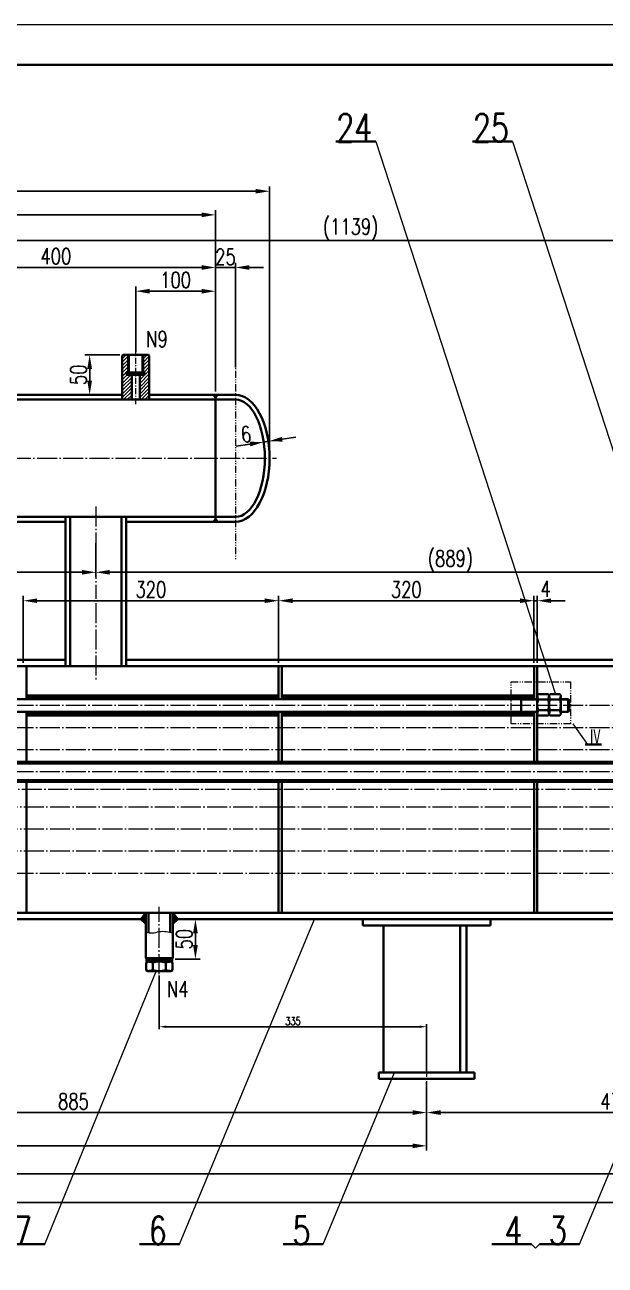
# Model space of a CAD drawing. Extents: x 0 to 6472, y 0 to 2970.
# Drawn here: x 1841 to 2568, y 1416 to 2970 of the extents above; entities that cross this region are included whole.
import ezdxf
from ezdxf.enums import TextEntityAlignment as Align

# ---------------------------------------------------------------- set-up
doc = ezdxf.new("R2010")
doc.units = 0
doc.header["$LTSCALE"] = 10
doc.header["$MEASUREMENT"] = 0
doc.header["$PDMODE"] = 3
for name, pattern in [('JXX-S', [1.7, 0.9, -0.2, 0.1, -0.2, 0.1, -0.2]), ('ZXX-L', [3.28, 2.5, -0.3, 0.18, -0.3]), ('ZXX-S', [1.27, 0.75, -0.2, 0.12, -0.2])]:
    doc.linetypes.add(name, pattern=pattern)
doc.layers.get('0').update_dxf_attribs({"linetype": 'CONTINUOUS', "lineweight": 20})
doc.layers.get('Defpoints').update_dxf_attribs({"linetype": 'CONTINUOUS', "lineweight": 20})
for name, color, linetype, lineweight in [('A 粗实线', 2, 'CONTINUOUS', 35), ('B', 7, 'CONTINUOUS', 13), ('B 细实线', 7, 'CONTINUOUS', 20), ('D 短中心线', 1, 'ZXX-S', 20), ('E 长中心线', 1, 'ZXX-L', 20), ('H 短双点线', 4, 'JXX-S', 20)]:
    doc.layers.add(name, color=color, linetype=linetype, lineweight=lineweight)
doc.styles.add('HZ', font='txt', dxfattribs={"width": 0.75, "bigfont": 'hztxt'})
doc.styles.add('HZTXT', font='TXT.SHX', dxfattribs={"width": 0.75, "bigfont": 'HZTXT'})
doc.dimstyles.new('副本1比2.5', dxfattribs={"dimscale": 2.5, "dimtxt": 4, "dimasz": 3.5, "dimexe": 1.2, "dimexo": 0.8, "dimgap": 0.8, "dimtad": 1, "dimdec": 0, "dimzin": 0, "dimdsep": 46, "dimtxsty": 'HZTXT', "dimcen": 0, "dimadec": 0, "dimazin": 0, "dimtfac": 0.375, "dimtdec": 0, "dimtmove": 2, "dimatfit": 0, "dimfxl": 0, "dimtzin": 0, "dimarcsym": 0})
doc.dimstyles.new('副本1比5', dxfattribs={"dimscale": 5, "dimtxt": 4, "dimasz": 3.5, "dimexe": 1.2, "dimexo": 0.8, "dimgap": 0.8, "dimtad": 1, "dimdec": 0, "dimzin": 0, "dimdsep": 46, "dimtxsty": 'HZTXT', "dimcen": 0, "dimadec": 0, "dimazin": 0, "dimtfac": 0.375, "dimtdec": 0, "dimtmove": 2, "dimatfit": 0, "dimfxl": 0, "dimtzin": 0, "dimarcsym": 0})

# ---------------------------------------------------------------- blocks, each defined once
blk = doc.blocks.new('*D84')
at = {"color": 0, "lineweight": -2}
for p, q in [((2478.5, 2170.5), (2478.5, 2254.5)), ((2482.5, 2170.5), (2482.5, 2254.5)), ((2461, 2248.5), (2443.5, 2248.5)), ((2478.5, 2248.5), (2482.5, 2248.5)), ((2500, 2248.5), (2517.5, 2248.5))]:
    blk.add_line(p, q, dxfattribs=at)
at = {"color": 0}
for points in [[(2461, 2251.4), (2461, 2245.6), (2478.5, 2248.5)], [(2500, 2251.4), (2500, 2245.6), (2482.5, 2248.5)]]:
    blk.add_solid(points, dxfattribs=at)
at = {"layer": 'Defpoints', "color": 0}
for p in [(2482.5, 2248.5), (2478.5, 2166.5), (2482.5, 2166.5)]:
    blk.add_point(p, dxfattribs=at)
at = {"color": 0, "insert": (2493.1, 2263.4), "char_height": 20, "attachment_point": 5, "style": 'HZTXT'}
blk.add_mtext('4', dxfattribs=at)
blk = doc.blocks.new('*D89')
at = {"color": 0, "lineweight": -2}
for p, q in [((2818, 1788), (2818, 1601.3)), ((2344, 1645.5), (2344, 1601.3)), ((2800.5, 1607.3), (2361.5, 1607.3))]:
    blk.add_line(p, q, dxfattribs=at)
at = {"color": 0}
for points in [[(2361.5, 1610.2), (2361.5, 1604.3), (2344, 1607.3)], [(2800.5, 1610.2), (2800.5, 1604.3), (2818, 1607.3)]]:
    blk.add_solid(points, dxfattribs=at)
at = {"layer": 'Defpoints', "color": 0}
for p in [(2818, 1792), (2344, 1649.5), (2344, 1607.3)]:
    blk.add_point(p, dxfattribs=at)
at = {"color": 0, "insert": (2581, 1621.3), "char_height": 20, "attachment_point": 5, "style": 'HZTXT'}
blk.add_mtext('474', dxfattribs=at)
blk = doc.blocks.new('*D90')
at = {"color": 0, "lineweight": -2}
for p, q in [((1979.5, 2560.5), (1979.5, 2642.3)), ((2079.5, 2510.5), (2079.5, 2642.3)), ((2062, 2636.3), (1997, 2636.3))]:
    blk.add_line(p, q, dxfattribs=at)
at = {"color": 0}
for points in [[(1997, 2639.2), (1997, 2633.3), (1979.5, 2636.3)], [(2062, 2639.2), (2062, 2633.3), (2079.5, 2636.3)]]:
    blk.add_solid(points, dxfattribs=at)
at = {"layer": 'Defpoints', "color": 0}
for p in [(1979.5, 2636.3), (1979.5, 2556.5), (2079.5, 2506.5)]:
    blk.add_point(p, dxfattribs=at)
at = {"color": 0, "insert": (2029.5, 2650.3), "char_height": 20, "attachment_point": 5, "style": 'HZTXT'}
blk.add_mtext('100', dxfattribs=at)
blk = doc.blocks.new('*D92')
at = {"color": 0, "lineweight": -2}
for p, q in [((2062, 2666), (2044.5, 2666)), ((2079.5, 2510.5), (2079.5, 2672)), ((2104.5, 2666), (2079.5, 2666)), ((2104.5, 2540.5), (2104.5, 2672)), ((2122, 2666), (2139.5, 2666))]:
    blk.add_line(p, q, dxfattribs=at)
at = {"color": 0}
for points in [[(2062, 2668.9), (2062, 2663), (2079.5, 2666)], [(2122, 2668.9), (2122, 2663), (2104.5, 2666)]]:
    blk.add_solid(points, dxfattribs=at)
at = {"layer": 'Defpoints', "color": 0}
for p in [(2079.5, 2666), (2104.5, 2536.5), (2079.5, 2506.5)]:
    blk.add_point(p, dxfattribs=at)
at = {"color": 0, "insert": (2092, 2679.2), "char_height": 20, "attachment_point": 5, "style": 'HZTXT'}
blk.add_mtext('25', dxfattribs=at)
blk = doc.blocks.new('*D93')
at = {"color": 0, "lineweight": -2}
for p, q in [((1959.5, 2556.5), (1915.8, 2556.5)), ((1921.8, 2539), (1921.8, 2524)), ((1958.5, 2506.5), (1915.8, 2506.5))]:
    blk.add_line(p, q, dxfattribs=at)
at = {"color": 0}
for points in [[(1918.8, 2539), (1924.7, 2539), (1921.8, 2556.5)], [(1918.8, 2524), (1924.7, 2524), (1921.8, 2506.5)]]:
    blk.add_solid(points, dxfattribs=at)
at = {"layer": 'Defpoints', "color": 0}
for p in [(1963.5, 2556.5), (1921.8, 2506.5), (1962.5, 2506.5)]:
    blk.add_point(p, dxfattribs=at)
at = {"color": 0, "insert": (1907.8, 2531.5), "char_height": 20, "attachment_point": 5, "rotation": 90, "style": 'HZTXT'}
blk.add_mtext('50', dxfattribs=at)
blk = doc.blocks.new('*D96')
at = {"color": 0, "lineweight": -2}
for p, q in [((1838.5, 2170.5), (1838.5, 2254.5)), ((2158.5, 2170.5), (2158.5, 2254.5)), ((1856, 2248.5), (2141, 2248.5))]:
    blk.add_line(p, q, dxfattribs=at)
at = {"color": 0}
for points in [[(1856, 2251.4), (1856, 2245.6), (1838.5, 2248.5)], [(2141, 2251.4), (2141, 2245.6), (2158.5, 2248.5)]]:
    blk.add_solid(points, dxfattribs=at)
at = {"layer": 'Defpoints', "color": 0}
for p in [(2158.5, 2248.5), (1838.5, 2166.5), (2158.5, 2166.5)]:
    blk.add_point(p, dxfattribs=at)
at = {"color": 0, "insert": (1998.5, 2262.5), "char_height": 20, "attachment_point": 5, "style": 'HZTXT'}
blk.add_mtext('320', dxfattribs=at)
blk = doc.blocks.new('*D97')
at = {"color": 0, "lineweight": -2}
for p, q in [((1679.5, 2610.5), (1679.5, 2672)), ((1697, 2666), (2062, 2666)), ((2079.5, 2670), (2079.5, 2672))]:
    blk.add_line(p, q, dxfattribs=at)
at = {"color": 0}
for points in [[(1697, 2668.9), (1697, 2663), (1679.5, 2666)], [(2062, 2668.9), (2062, 2663), (2079.5, 2666)]]:
    blk.add_solid(points, dxfattribs=at)
at = {"layer": 'Defpoints', "color": 0}
for p in [(2079.5, 2666), (2079.5, 2666), (1679.5, 2606.5)]:
    blk.add_point(p, dxfattribs=at)
at = {"color": 0, "insert": (1879.5, 2680), "char_height": 20, "attachment_point": 5, "style": 'HZTXT'}
blk.add_mtext('400', dxfattribs=at)
blk = doc.blocks.new('*D99')
at = {"color": 0, "lineweight": -2}
for p, q in [((2158.5, 2170.5), (2158.5, 2254.5)), ((2478.5, 2170.5), (2478.5, 2254.5)), ((2176, 2248.5), (2461, 2248.5))]:
    blk.add_line(p, q, dxfattribs=at)
at = {"color": 0}
for points in [[(2176, 2251.4), (2176, 2245.6), (2158.5, 2248.5)], [(2461, 2251.4), (2461, 2245.6), (2478.5, 2248.5)]]:
    blk.add_solid(points, dxfattribs=at)
at = {"layer": 'Defpoints', "color": 0}
for p in [(2478.5, 2248.5), (2158.5, 2166.5), (2478.5, 2166.5)]:
    blk.add_point(p, dxfattribs=at)
at = {"color": 0, "insert": (2318.5, 2262.5), "char_height": 20, "attachment_point": 5, "style": 'HZTXT'}
blk.add_mtext('320', dxfattribs=at)
blk = doc.blocks.new('*D100')
at = {"color": 0, "lineweight": -2}
for p, q in [((1679.5, 2610.5), (1679.5, 2705.8)), ((2818, 2236), (2818, 2705.8)), ((2800.5, 2699.8), (1697, 2699.8))]:
    blk.add_line(p, q, dxfattribs=at)
at = {"color": 0}
for points in [[(1697, 2702.7), (1697, 2696.8), (1679.5, 2699.8)], [(2800.5, 2702.7), (2800.5, 2696.8), (2818, 2699.8)]]:
    blk.add_solid(points, dxfattribs=at)
at = {"layer": 'Defpoints', "color": 0}
for p in [(1679.5, 2699.8), (1679.5, 2606.5), (2818, 2232)]:
    blk.add_point(p, dxfattribs=at)
at = {"color": 0, "insert": (2248.8, 2713.8), "char_height": 20, "attachment_point": 5, "style": 'HZTXT'}
blk.add_mtext('(1139)', dxfattribs=at)
blk = doc.blocks.new('*D101')
at = {"color": 0, "lineweight": -2}
for p, q in [((1929.5, 2320.5), (1929.5, 2278.1)), ((2818, 2236), (2818, 2290.1)), ((1947, 2284.1), (2800.5, 2284.1))]:
    blk.add_line(p, q, dxfattribs=at)
at = {"color": 0}
for points in [[(1947, 2287.1), (1947, 2281.2), (1929.5, 2284.1)], [(2800.5, 2287.1), (2800.5, 2281.2), (2818, 2284.1)]]:
    blk.add_solid(points, dxfattribs=at)
at = {"layer": 'Defpoints', "color": 0}
for p in [(1929.5, 2324.5), (2818, 2284.1), (2818, 2232)]:
    blk.add_point(p, dxfattribs=at)
at = {"color": 0, "insert": (2373.8, 2298.1), "char_height": 20, "attachment_point": 5, "style": 'HZTXT'}
blk.add_mtext('(889)', dxfattribs=at)
blk = doc.blocks.new('*D123')
at = {"color": 0, "lineweight": -2}
for p, q in [((541, 1704.4), (541, 1524.6)), ((2818, 1603.3), (2818, 1524.6)), ((558.5, 1530.6), (2800.5, 1530.6))]:
    blk.add_line(p, q, dxfattribs=at)
at = {"color": 0}
for points in [[(558.5, 1533.6), (558.5, 1527.7), (541, 1530.6)], [(2800.5, 1533.6), (2800.5, 1527.7), (2818, 1530.6)]]:
    blk.add_solid(points, dxfattribs=at)
at = {"layer": 'Defpoints', "color": 0}
for p in [(541, 1708.4), (2818, 1607.3), (2818, 1530.6)]:
    blk.add_point(p, dxfattribs=at)
at = {"color": 0, "insert": (1679.5, 1544.6), "char_height": 20, "attachment_point": 5, "style": 'HZTXT'}
blk.add_mtext('2277', dxfattribs=at)
blk = doc.blocks.new('*D125')
at = {"color": 0, "lineweight": -2}
for p, q in [((1459, 1755.5), (1459, 1601.3)), ((2344, 1645.5), (2344, 1601.3)), ((1476.5, 1607.3), (2326.5, 1607.3))]:
    blk.add_line(p, q, dxfattribs=at)
at = {"color": 0}
for points in [[(1476.5, 1610.2), (1476.5, 1604.3), (1459, 1607.3)], [(2326.5, 1610.2), (2326.5, 1604.3), (2344, 1607.3)]]:
    blk.add_solid(points, dxfattribs=at)
at = {"layer": 'Defpoints', "color": 0}
for p in [(1459, 1759.5), (2344, 1649.5), (2344, 1607.3)]:
    blk.add_point(p, dxfattribs=at)
at = {"color": 0, "insert": (1901.5, 1621.3), "char_height": 20, "attachment_point": 5, "style": 'HZTXT'}
blk.add_mtext('885', dxfattribs=at)
blk = doc.blocks.new('*D126')
at = {"color": 0, "lineweight": -2}
for p, q in [((1279.5, 2349.5), (1279.5, 2278.1)), ((1929.5, 2320.5), (1929.5, 2278.1)), ((1297, 2284.1), (1912, 2284.1))]:
    blk.add_line(p, q, dxfattribs=at)
at = {"color": 0}
for points in [[(1297, 2287.1), (1297, 2281.2), (1279.5, 2284.1)], [(1912, 2287.1), (1912, 2281.2), (1929.5, 2284.1)]]:
    blk.add_solid(points, dxfattribs=at)
at = {"layer": 'Defpoints', "color": 0}
for p in [(1279.5, 2353.5), (1929.5, 2324.5), (1929.5, 2284.1)]:
    blk.add_point(p, dxfattribs=at)
at = {"color": 0, "insert": (1604.5, 2298.1), "char_height": 20, "attachment_point": 5, "style": 'HZTXT'}
blk.add_mtext('650', dxfattribs=at)
blk = doc.blocks.new('*D127')
at = {"color": 0, "lineweight": -2}
for p, q in [((1044, 1645.5), (1044, 1559.6)), ((2344, 1645.5), (2344, 1559.6)), ((2326.5, 1565.6), (1061.5, 1565.6))]:
    blk.add_line(p, q, dxfattribs=at)
at = {"color": 0}
for points in [[(1061.5, 1568.5), (1061.5, 1562.6), (1044, 1565.6)], [(2326.5, 1568.5), (2326.5, 1562.6), (2344, 1565.6)]]:
    blk.add_solid(points, dxfattribs=at)
at = {"layer": 'Defpoints', "color": 0}
for p in [(1044, 1649.5), (2344, 1649.5), (1044, 1565.6)]:
    blk.add_point(p, dxfattribs=at)
at = {"color": 0, "insert": (1694, 1579.6), "char_height": 20, "attachment_point": 5, "style": 'HZTXT'}
blk.add_mtext('1300', dxfattribs=at)
blk = doc.blocks.new('*D128')
at = {"color": 0, "lineweight": -2}
for p, q in [((1079.5, 2504.5), (1079.5, 2737.9)), ((2079.5, 2510.5), (2079.5, 2737.9)), ((2062, 2731.9), (1097, 2731.9))]:
    blk.add_line(p, q, dxfattribs=at)
at = {"color": 0}
for points in [[(1097, 2734.9), (1097, 2729), (1079.5, 2731.9)], [(2062, 2734.9), (2062, 2729), (2079.5, 2731.9)]]:
    blk.add_solid(points, dxfattribs=at)
at = {"layer": 'Defpoints', "color": 0}
for p in [(1079.5, 2731.9), (2079.5, 2506.5), (1079.5, 2500.5)]:
    blk.add_point(p, dxfattribs=at)
at = {"color": 0, "insert": (1579.5, 2745.9), "char_height": 20, "attachment_point": 5, "style": 'HZTXT'}
blk.add_mtext('1000', dxfattribs=at)
blk = doc.blocks.new('*D134')
at = {"color": 0, "lineweight": -2}
for p, q in [((391.8, 2008), (391.8, 1488.6)), ((3124, 1874), (3124, 1488.6)), ((3106.5, 1494.6), (409.3, 1494.6))]:
    blk.add_line(p, q, dxfattribs=at)
at = {"color": 0}
for points in [[(409.3, 1497.6), (409.3, 1491.7), (391.8, 1494.6)], [(3106.5, 1497.6), (3106.5, 1491.7), (3124, 1494.6)]]:
    blk.add_solid(points, dxfattribs=at)
at = {"layer": 'Defpoints', "color": 0}
for p in [(391.8, 2012), (3124, 1878), (391.8, 1494.6)]:
    blk.add_point(p, dxfattribs=at)
at = {"color": 0, "insert": (1757.9, 1508.6), "char_height": 20, "attachment_point": 5, "style": 'HZTXT'}
blk.add_mtext('∽2724', dxfattribs=at)
blk = doc.blocks.new('*D136')
at = {"color": 0, "lineweight": -2}
for p, q in [((2030, 1849.5), (2060.3, 1849.5)), ((2054.3, 1832), (2054.3, 1817)), ((2029, 1799.5), (2060.3, 1799.5))]:
    blk.add_line(p, q, dxfattribs=at)
at = {"color": 0}
for points in [[(2051.4, 1832), (2057.2, 1832), (2054.3, 1849.5)], [(2051.4, 1817), (2057.2, 1817), (2054.3, 1799.5)]]:
    blk.add_solid(points, dxfattribs=at)
at = {"layer": 'Defpoints', "color": 0}
for p in [(2026, 1849.5), (2025, 1799.5), (2054.3, 1799.5)]:
    blk.add_point(p, dxfattribs=at)
at = {"color": 0, "insert": (2040.3, 1824.5), "char_height": 20, "attachment_point": 5, "rotation": 90, "style": 'HZTXT'}
blk.add_mtext('50', dxfattribs=at)
blk = doc.blocks.new('*D255')
at = {"color": 0, "lineweight": -2}
for p, q in [((2009, 1778.8), (2009, 1711.8)), ((2017.8, 1714.8), (2335.3, 1714.8)), ((2344, 1659.5), (2344, 1717.8))]:
    blk.add_line(p, q, dxfattribs=at)
at = {"color": 0}
for points in [[(2017.8, 1716.3), (2017.8, 1713.3), (2009, 1714.8)], [(2335.3, 1716.3), (2335.3, 1713.3), (2344, 1714.8)]]:
    blk.add_solid(points, dxfattribs=at)
at = {"layer": 'Defpoints', "color": 0}
for p in [(2009, 1780.8), (2344, 1714.8), (2344, 1657.5)]:
    blk.add_point(p, dxfattribs=at)
at = {"color": 0, "insert": (2176.5, 1721.8), "char_height": 10, "attachment_point": 5, "style": 'HZTXT'}
blk.add_mtext('335', dxfattribs=at)
blk = doc.blocks.new('*D267')
at = {"color": 0, "lineweight": -2}
for p, q in [((1011.8, 2431), (1011.8, 2767.5)), ((2147.3, 2431), (2147.3, 2767.5)), ((2129.8, 2761.5), (1029.3, 2761.5))]:
    blk.add_line(p, q, dxfattribs=at)
at = {"color": 0}
for points in [[(1029.3, 2764.4), (1029.3, 2758.6), (1011.8, 2761.5)], [(2129.8, 2764.4), (2129.8, 2758.6), (2147.3, 2761.5)]]:
    blk.add_solid(points, dxfattribs=at)
at = {"layer": 'Defpoints', "color": 0}
for p in [(1011.8, 2761.5), (1011.8, 2427), (2147.3, 2427)]:
    blk.add_point(p, dxfattribs=at)
at = {"color": 0, "insert": (1579.5, 2775.5), "char_height": 20, "attachment_point": 5, "style": 'HZTXT'}
blk.add_mtext('1130', dxfattribs=at)
blk = doc.blocks.new('*D271')
at = {"color": 0, "lineweight": -2}
for p, q in [((2122.5, 2444.8), (2105.2, 2442.2)), ((2139.3, 2451.3), (2139, 2453.3)), ((2145.7, 2448.2), (2139.8, 2447.3)), ((2145.1, 2452.2), (2144.8, 2454.2)), ((2163, 2450.8), (2180.3, 2453.4))]:
    blk.add_line(p, q, dxfattribs=at)
at = {"color": 0}
for points in [[(2122.1, 2447.7), (2123, 2441.9), (2139.8, 2447.3)], [(2162.6, 2453.7), (2163.5, 2447.9), (2145.7, 2448.2)]]:
    blk.add_solid(points, dxfattribs=at)
at = {"layer": 'Defpoints', "color": 0}
for p in [(2139.8, 2447.3), (2139.8, 2447.3), (2145.7, 2448.2)]:
    blk.add_point(p, dxfattribs=at)
at = {"color": 0, "insert": (2117.6, 2457), "char_height": 20, "attachment_point": 5, "rotation": 8.4794, "style": 'HZTXT'}
blk.add_mtext('6', dxfattribs=at)

msp = doc.modelspace()

# ---------------------------------------------------------------- hatches: boundary and pattern name
h = msp.add_hatch(color=256)
h.paths.add_polyline_path([(1992.03, 1857.49), (1985.9, 1849.49), (1992.03, 1849.49)])
h.paths.add_polyline_path([(1992.03, 1849.49), (1985.9, 1849.49), (1992.03, 1843.55)])
h = msp.add_hatch(color=256)
h.paths.add_polyline_path([(2026.03, 1857.49), (2032.17, 1849.49), (2026.03, 1849.49)])
h.paths.add_polyline_path([(2026.03, 1849.49), (2032.17, 1849.49), (2026.03, 1843.55)])
at = {"layer": 'B 细实线'}
h = msp.add_hatch(dxfattribs=at)
h.set_pattern_fill('ANSI31', color=256, scale=25, style=0)
h.set_pattern_definition([(45, (829.5, 0), (-2.2097087, 2.2097087), [])])
h.paths.add_polyline_path([(1974.53, 2531.49), (1968.53, 2531.49), (1968.53, 2534.49), (1969.53, 2534.49), (1969.53, 2556.49), (1963.53, 2556.49), (1962.53, 2555.49), (1962.53, 2500.49), (1974.53, 2500.49)])
h.paths.add_polyline_path([(1984.53, 2500.49), (1996.53, 2500.49), (1996.53, 2555.49), (1995.53, 2556.49), (1989.53, 2556.49), (1989.53, 2534.49), (1990.53, 2534.49), (1990.53, 2531.49), (1984.53, 2531.49)])
h.paths.add_polyline_path([(1989.53, 2556.49), (1988.03, 2556.49), (1988.03, 2534.49), (1989.53, 2534.49)], flags=17)
h.paths.add_polyline_path([(1971.03, 2556.49), (1969.53, 2556.49), (1969.53, 2534.49), (1971.03, 2534.49)])

# ---------------------------------------------------------------- linework, layer by layer
for p, q in [((2527.36, 2094.38), (2545.48, 2068.28)), ((2475.49, 1442.44), (2480.49, 1437.44)), ((2485.49, 1442.44), (2480.49, 1437.44))]:
    msp.add_line(p, q)
msp.add_open_spline([(1992.03, 1833.59), (1994.78, 1832.78), (2000.46, 1831.42), (2011.68, 1835.64), (2020.34, 1833.7), (2026.03, 1832.25)], degree=3, knots=[1.9233369, 1.9233369, 1.9233369, 1.9233369, 10.2911, 19.2406606, 36.3629287, 36.3629287, 36.3629287, 36.3629287])
at = {"layer": 'A 粗实线'}
for p, q in [((2280.4, 2823.92), (2230.4, 2823.92)), ((2250.32, 2823.92), (2280.4, 2823.92)), ((2451.59, 2823.92), (2401.59, 2823.92)), ((2421.5, 2823.92), (2451.59, 2823.92)), ((1963.53, 2556.49), (1962.53, 2555.49)), ((1962.53, 2500.49), (1962.53, 2555.49)), ((1995.53, 2556.49), (1963.53, 2556.49)), ((1971.03, 2534.49), (1971.03, 2556.49)), ((1988.03, 2534.49), (1988.03, 2556.49)), ((1995.53, 2556.49), (1996.53, 2555.49)), ((1996.53, 2500.49), (1996.53, 2555.49)), ((1968.53, 2531.49), (1968.53, 2534.49)), ((1990.53, 2534.49), (1968.53, 2534.49)), ((1990.53, 2531.49), (1990.53, 2534.49)), ((1990.53, 2531.49), (1968.53, 2531.49)), ((1974.53, 2500.49), (1974.53, 2531.49)), ((1984.53, 2500.49), (1984.53, 2531.49)), ((1708.03, 2506.49), (1962.53, 2506.49)), ((1996.53, 2506.49), (2104.53, 2506.49)), ((2079.53, 2506.49), (2079.53, 2347.49)), ((1054.53, 2500.49), (2104.53, 2500.49)), ((1054.53, 2353.49), (2104.53, 2353.49)), ((1317.53, 2347.49), (1891.53, 2347.49)), ((1891.53, 2166.49), (1891.53, 2353.49)), ((1897.53, 2166.49), (1897.53, 2353.49)), ((1961.53, 2166.49), (1961.53, 2353.49)), ((1967.53, 2166.49), (1967.53, 2353.49)), ((1967.53, 2347.49), (2104.53, 2347.49)), ((2794.03, 2166.49), (565.03, 2166.49)), ((1891.53, 2174.49), (1317.53, 2174.49)), ((1842.53, 2125.13), (1842.53, 2166.49)), ((2794.03, 2174.49), (1967.53, 2174.49)), ((2158.53, 2125.13), (2158.53, 2166.49)), ((2162.53, 2125.13), (2162.53, 2166.49)), ((2478.53, 2125.13), (2478.53, 2166.49)), ((2482.53, 2125.13), (2482.53, 2166.49)), ((2158.53, 2129.63), (1842.53, 2129.63)), ((2478.53, 2129.63), (2162.53, 2129.63)), ((2482.53, 2129.82), (2483.58, 2131.63)), ((2482.53, 2118.13), (2482.53, 2129.82)), ((2483.58, 2131.63), (2496.29, 2131.63)), ((2497.33, 2129.82), (2496.29, 2131.63)), ((2497.33, 2129.82), (2498.38, 2131.63)), ((2497.33, 2118.13), (2497.33, 2129.82)), ((2497.33, 2118.13), (2497.33, 2129.82)), ((2498.38, 2131.63), (2511.09, 2131.63)), ((2512.13, 2129.82), (2511.09, 2131.63)), ((2512.13, 2118.13), (2512.13, 2129.82)), ((2482.53, 2125.13), (546.3, 2125.13)), ((2158.53, 2127.63), (1842.53, 2127.63)), ((2478.53, 2127.63), (2162.53, 2127.63)), ((2462.53, 2125.13), (2462.53, 2109.13)), ((2482.53, 2046.49), (2482.53, 2117.13)), ((2483.53, 2125.13), (2483.5, 2125.13)), ((2483.58, 2124.88), (2496.29, 2124.88)), ((2497.33, 2118.13), (2497.33, 2106.43)), ((2498.38, 2124.88), (2511.09, 2124.88)), ((2521.53, 2125.13), (2512.13, 2125.13)), ((2512.13, 2118.13), (2512.13, 2106.43)), ((2522.53, 2124.13), (2521.53, 2125.13)), ((2521.53, 2109.13), (2521.53, 2125.13)), ((2522.53, 2124.13), (2522.53, 2110.13)), ((2482.53, 2109.13), (546.3, 2109.13)), ((1842.53, 2046.49), (1842.53, 2109.13)), ((2158.53, 2106.63), (1842.53, 2106.63)), ((2158.53, 2104.63), (1842.53, 2104.63)), ((2158.53, 2046.49), (2158.53, 2109.13)), ((2162.53, 2046.49), (2162.53, 2109.13)), ((2478.53, 2106.63), (2162.53, 2106.63)), ((2478.53, 2104.63), (2162.53, 2104.63)), ((2478.53, 2046.49), (2478.53, 2109.13)), ((2482.53, 2106.43), (2483.58, 2104.63)), ((2483.58, 2111.38), (2496.29, 2111.38)), ((2483.58, 2104.63), (2496.29, 2104.63)), ((2497.33, 2106.43), (2496.29, 2104.63)), ((2497.33, 2106.43), (2498.38, 2104.63)), ((2498.38, 2111.38), (2511.09, 2111.38)), ((2498.38, 2104.63), (2511.09, 2104.63)), ((2512.13, 2106.43), (2511.09, 2104.63)), ((2521.53, 2109.13), (2512.13, 2109.13)), ((2522.53, 2110.13), (2521.53, 2109.13)), ((2542.48, 2068.28), (2563.24, 2068.28)), ((2829.53, 2046.49), (529.53, 2046.49)), ((2829.53, 2044.49), (529.53, 2044.49)), ((2829.53, 2023.49), (529.53, 2023.49)), ((2829.53, 2021.49), (529.53, 2021.49)), ((1842.53, 1857.49), (1842.53, 2021.49)), ((2158.53, 1857.49), (2158.53, 2021.49)), ((2162.53, 1857.49), (2162.53, 2021.49)), ((2478.53, 1857.49), (2478.53, 2021.49)), ((2482.53, 1857.49), (2482.53, 2021.49)), ((2794.03, 1857.49), (565.03, 1857.49)), ((1992.03, 1849.49), (1471.53, 1849.49)), ((1992.03, 1857.49), (1985.9, 1849.49)), ((1985.9, 1849.49), (1992.03, 1843.55)), ((1992.03, 1857.49), (1992.03, 1800.49)), ((1995.53, 1857.49), (1995.53, 1832.69)), ((2022.53, 1857.49), (2022.53, 1833.1)), ((2026.03, 1857.49), (2026.03, 1800.49)), ((2026.03, 1857.49), (2032.17, 1849.49)), ((2669.03, 1849.49), (2026.03, 1849.49)), ((2032.17, 1849.49), (2026.03, 1843.55)), ((2264.03, 1841.49), (2264.03, 1849.49)), ((2424.03, 1849.49), (2424.03, 1841.49)), ((2424.03, 1841.49), (2264.03, 1841.49)), ((2290.03, 1657.49), (2290.03, 1841.49)), ((2386.03, 1657.49), (2386.03, 1841.49)), ((2394.03, 1657.49), (2394.03, 1841.49)), ((1993.03, 1799.49), (1992.03, 1800.49)), ((1992.03, 1800.49), (2026.03, 1800.49)), ((1994.74, 1796.49), (1992.53, 1795.21)), ((1992.53, 1795.21), (1992.53, 1785.76)), ((2025.03, 1799.49), (1993.03, 1799.49)), ((1993.03, 1799.49), (1993.03, 1796.49)), ((2025.03, 1796.49), (1993.03, 1796.49)), ((2009.03, 1796.49), (1994.74, 1796.49)), ((2000.78, 1795.21), (2000.78, 1785.76)), ((2009.03, 1796.49), (2023.32, 1796.49)), ((2017.28, 1795.21), (2017.28, 1785.76)), ((2023.32, 1796.49), (2025.53, 1795.21)), ((2025.03, 1799.49), (2026.03, 1800.49)), ((2025.03, 1799.49), (2025.03, 1796.49)), ((2025.53, 1795.21), (2025.53, 1785.76)), ((1994.74, 1784.49), (1992.53, 1785.76)), ((2009.03, 1784.49), (1994.74, 1784.49)), ((2009.03, 1784.49), (2023.32, 1784.49)), ((2023.32, 1784.49), (2025.53, 1785.76)), ((2284.03, 1649.49), (2284.03, 1657.49)), ((2284.03, 1657.49), (2404.03, 1657.49)), ((2404.03, 1649.49), (2284.03, 1649.49)), ((2404.03, 1657.49), (2404.03, 1649.49)), ((1865.45, 1442.44), (1815.45, 1442.44)), ((1835.36, 1442.44), (1865.45, 1442.44)), ((2034.21, 1442.44), (1984.21, 1442.44)), ((2004.12, 1442.44), (2034.21, 1442.44)), ((2214.22, 1442.44), (2164.22, 1442.44)), ((2184.13, 1442.44), (2214.22, 1442.44)), ((2455.58, 1442.44), (2425.49, 1442.44)), ((2425.49, 1442.44), (2475.49, 1442.44)), ((2535.49, 1442.44), (2485.49, 1442.44)), ((2505.4, 1442.44), (2535.49, 1442.44))]:
    msp.add_line(p, q, dxfattribs=at)
msp.add_lwpolyline([(125, 50), (4155, 50), (4155, 2920), (125, 2920)], close=True, dxfattribs=at)
for centre, radius, start, end in [((2512.53, 2133.58), 30.23, 187.1415, 196.72342), ((2467.33, 2133.58), 30.23, 343.27658, 352.8585), ((2527.33, 2133.58), 30.23, 187.1415, 196.72342), ((2482.13, 2133.58), 30.23, 343.27658, 352.8585), ((2504.87, 2118.13), 22.34, 162.41205, 180), ((2504.87, 2118.13), 22.34, 180, 197.58795), ((2474.99, 2118.13), 22.34, 0, 17.58795), ((2474.99, 2118.13), 22.34, 342.41205, 0), ((2519.67, 2118.13), 22.34, 162.41205, 180), ((2519.67, 2118.13), 22.34, 180, 197.58795), ((2489.79, 2118.13), 22.34, 0, 17.58795), ((2489.79, 2118.13), 22.34, 342.41205, 0), ((2512.53, 2102.67), 30.23, 163.27658, 172.8585), ((2467.33, 2102.67), 30.23, 7.1415, 16.72342), ((2527.33, 2102.67), 30.23, 163.27658, 172.8585), ((2482.13, 2102.67), 30.23, 7.1415, 16.72342), ((1990.15, 1759.82), 36.95, 73.27658, 82.8585), ((2009.03, 1769.18), 27.3, 90, 107.58795), ((2009.03, 1769.18), 27.3, 72.41205, 90), ((2027.92, 1759.82), 36.95, 97.1415, 106.72342), ((1990.15, 1821.15), 36.95, 277.1415, 286.72342), ((2009.03, 1811.79), 27.3, 252.41205, 270), ((2009.03, 1811.79), 27.3, 270, 287.58795), ((2027.92, 1821.15), 36.95, 253.27658, 262.8585)]:
    msp.add_arc(centre, radius, start, end, dxfattribs=at)
at = {"layer": 'A 粗实线', "extrusion": (0, 0, -1)}
for major_axis, ratio in [((0, -79.5), 0.5377358), ((0, -73.5), 0.5)]:
    msp.add_ellipse((2104.53, 2426.99), major_axis=major_axis, ratio=ratio, start_param=3.1415927, end_param=6.2831853, dxfattribs=at)
at = {"layer": 'A 粗实线'}
for points in [[(2079.53, 2500.49), (2083.73, 2506.49), (2075.33, 2506.49)], [(2079.53, 2353.49), (2083.73, 2347.49), (2075.33, 2347.49)]]:
    msp.add_solid(points, dxfattribs=at)
at = {"layer": 'B'}
for p, q in [((2462.53, 2124.13), (2482.53, 2124.13)), ((2512.13, 2124.13), (2522.53, 2124.13)), ((2462.53, 2110.13), (2482.53, 2110.13)), ((2512.13, 2110.13), (2522.53, 2110.13))]:
    msp.add_line(p, q, dxfattribs=at)
at = {"layer": 'B 细实线'}
for p, q in [((2280.4, 2823.92), (2505.33, 2131.63)), ((2451.59, 2823.92), (2704.83, 2044.49)), ((1969.53, 2534.49), (1969.53, 2556.49)), ((1989.53, 2534.49), (1989.53, 2556.49)), ((2034.21, 1442.44), (2203.68, 1849.49)), ((1865.45, 1442.44), (2005.63, 1785.13)), ((2535.49, 1442.44), (2675.67, 1779.13)), ((2214.22, 1442.44), (2303.76, 1657.49))]:
    msp.add_line(p, q, dxfattribs=at)
msp.add_lwpolyline([(0, 0), (4205, 0), (4205, 2970), (0, 2970)], close=True, dxfattribs=at)
at = {"layer": 'D 短中心线'}
for p, q in [((1979.53, 2494.66), (1979.53, 2569.47)), ((2344.03, 1697.49), (2344.03, 1603.92))]:
    msp.add_line(p, q, dxfattribs=at)
at = {"layer": 'E 长中心线'}
for p, q in [((1003.08, 2426.99), (2155.98, 2426.99)), ((1929.53, 2366.68), (1929.53, 2250.67)), ((1929.53, 2245.31), (1929.53, 2149.93)), ((2835.44, 2117.13), (523.5, 2117.13)), ((2835.44, 2089.41), (643.93, 2089.41)), ((2835.44, 2061.7), (632.46, 2061.7)), ((2835.44, 2033.99), (523.5, 2033.99)), ((3009.9, 2011.99), (362.46, 2011.99)), ((2159.53, 1989.99), (523.5, 1989.99)), ((2835.44, 1989.99), (2159.53, 1989.99)), ((2159.53, 1962.27), (523.5, 1962.27)), ((2835.44, 1962.27), (2159.53, 1962.27)), ((2159.53, 1934.56), (523.5, 1934.56)), ((2835.44, 1934.56), (2159.53, 1934.56)), ((2835.44, 1906.85), (523.5, 1906.85)), ((2009.03, 1780.78), (2009.03, 1865))]:
    msp.add_line(p, q, dxfattribs=at)
at = {"layer": 'H 短双点线'}
msp.add_line((2104.53, 2553.69), (2104.53, 2300.28), dxfattribs=at)
msp.add_lwpolyline([(2449.72, 2147.02), (2524.36, 2147.02), (2524.36, 2094.38), (2449.72, 2094.38)], close=True, dxfattribs=at)

# ---------------------------------------------------------------- texts
at = {"style": 'HZTXT', "width": 0.75}
msp.add_text('Ⅳ', height=20, dxfattribs=at).set_placement((2555.14, 2077.74), align=Align.MIDDLE)
at = {"layer": 'B 细实线', "width": 0.75}
for s, height, style, p in [('24', 35, 'HZTXT', (2253.27, 2840.92)), ('25', 35, 'HZTXT', (2424.46, 2840.92)), ('N4', 20, 'HZ', (2032.29, 1761.69)), ('7', 35, 'HZTXT', (1838.32, 1459.43)), ('6', 35, 'HZTXT', (2007.08, 1459.43)), ('5', 35, 'HZTXT', (2187.09, 1459.43)), ('4', 35, 'HZTXT', (2452.62, 1459.43)), ('3', 35, 'HZTXT', (2508.36, 1459.43))]:
    msp.add_text(s, height=height, dxfattribs=dict(at, style=style)).set_placement(p, align=Align.MIDDLE)
at = {"layer": 'B 细实线', "style": 'HZ', "width": 0.75}
msp.add_text('N9', height=20, dxfattribs=at).set_placement((1992.64, 2566.28))

# ---------------------------------------------------------------- dimensions: what is measured, and where the dimension line sits
for base, p1, p2, text, picture, middle in [((1011.78, 2761.5), (2147.28, 2426.99), (1011.78, 2426.99), '1130', '*D267', (1579.53, 2775.5)), ((1679.53, 2699.76), (2818.03, 2231.99), (1679.53, 2606.49), '(1139)', '*D100', (2248.78, 2713.76)), ((2818.03, 2284.15), (1929.53, 2324.49), (2818.03, 2231.99), '(889)', '*D101', (2373.78, 2298.15)), ((391.78, 1494.64), (3124.03, 1877.99), (391.78, 2011.99), '∽2724', '*D134', (1757.91, 1508.64))]:
    dim = msp.add_linear_dim(base=base, p1=p1, p2=p2, text=text, dimstyle='副本1比5')
    dim.commit()
    dim.dimension.update_dxf_attribs({"geometry": picture, "text_midpoint": middle})
for base, p1, p2, dimstyle, picture, middle in [((1079.53, 2731.94), (2079.53, 2506.49), (1079.53, 2500.49), '副本1比5', '*D128', (1579.53, 2745.94)), ((2079.53, 2665.95), (1679.53, 2606.49), (2079.53, 2665.95), '副本1比5', '*D97', (1879.53, 2679.95)), ((1979.53, 2636.26), (2079.53, 2506.49), (1979.53, 2556.49), '副本1比5', '*D90', (2029.53, 2650.26)), ((1929.53, 2284.15), (1279.53, 2353.49), (1929.53, 2324.49), '副本1比5', '*D126', (1604.53, 2298.15)), ((2158.53, 2248.47), (1838.53, 2166.49), (2158.53, 2166.49), '副本1比5', '*D96', (1998.53, 2262.47)), ((2344.03, 1607.25), (2818.03, 1791.99), (2344.03, 1649.49), '副本1比5', '*D89', (2581.03, 1621.25)), ((2344.03, 1714.8), (2009.03, 1780.78), (2344.03, 1657.49), '副本1比2.5', '*D255', (2176.53, 1721.8)), ((2344.03, 1607.25), (1459.03, 1759.49), (2344.03, 1649.49), '副本1比5', '*D125', (1901.53, 1621.25)), ((2818.03, 1530.65), (541.03, 1708.38), (2818.03, 1607.25), '副本1比5', '*D123', (1679.53, 1544.65)), ((1044.03, 1565.56), (2344.03, 1649.49), (1044.03, 1649.49), '副本1比5', '*D127', (1694.03, 1579.56))]:
    dim = msp.add_linear_dim(base=base, p1=p1, p2=p2, dimstyle=dimstyle)
    dim.commit()
    dim.dimension.update_dxf_attribs({"geometry": picture, "text_midpoint": middle})
for base, p1, p2, picture, middle in [((2079.53, 2665.95), (2104.53, 2536.49), (2079.53, 2506.49), '*D92', (2092.03, 2679.21)), ((2482.53, 2248.47), (2478.53, 2166.49), (2482.53, 2166.49), '*D84', (2493.11, 2263.42))]:
    dim = msp.add_linear_dim(base=base, p1=p1, p2=p2, dimstyle='副本1比5')
    dim.commit()
    dim.dimension.update_dxf_attribs({"geometry": picture, "text_midpoint": middle, "dimtype": 160})
for base, p1, p2, picture, middle in [((1921.76, 2506.49), (1963.53, 2556.49), (1962.53, 2506.49), '*D93', (1907.76, 2531.49)), ((2054.29, 1799.49), (2026.03, 1849.49), (2025.03, 1799.49), '*D136', (2040.29, 1824.49))]:
    dim = msp.add_linear_dim(base=base, p1=p1, p2=p2, angle=90, dimstyle='副本1比5')
    dim.commit()
    dim.dimension.update_dxf_attribs({"geometry": picture, "text_midpoint": middle})
dim = msp.add_linear_dim(base=(2139.84, 2447.35), p1=(2145.73, 2448.23), p2=(2139.84, 2447.35), angle=188.4794, dimstyle='副本1比5')
dim.commit()
dim.dimension.update_dxf_attribs({"geometry": '*D271', "text_midpoint": (2117.65, 2456.96), "dimtype": 161})
dim = msp.add_aligned_dim(p1=(2158.53, 2166.49), p2=(2478.53, 2166.49), distance=81.99, dimstyle='副本1比5')
dim.commit()
dim.dimension.update_dxf_attribs({"geometry": '*D99', "text_midpoint": (2318.53, 2262.47)})

doc.saveas('drawing.dxf')
